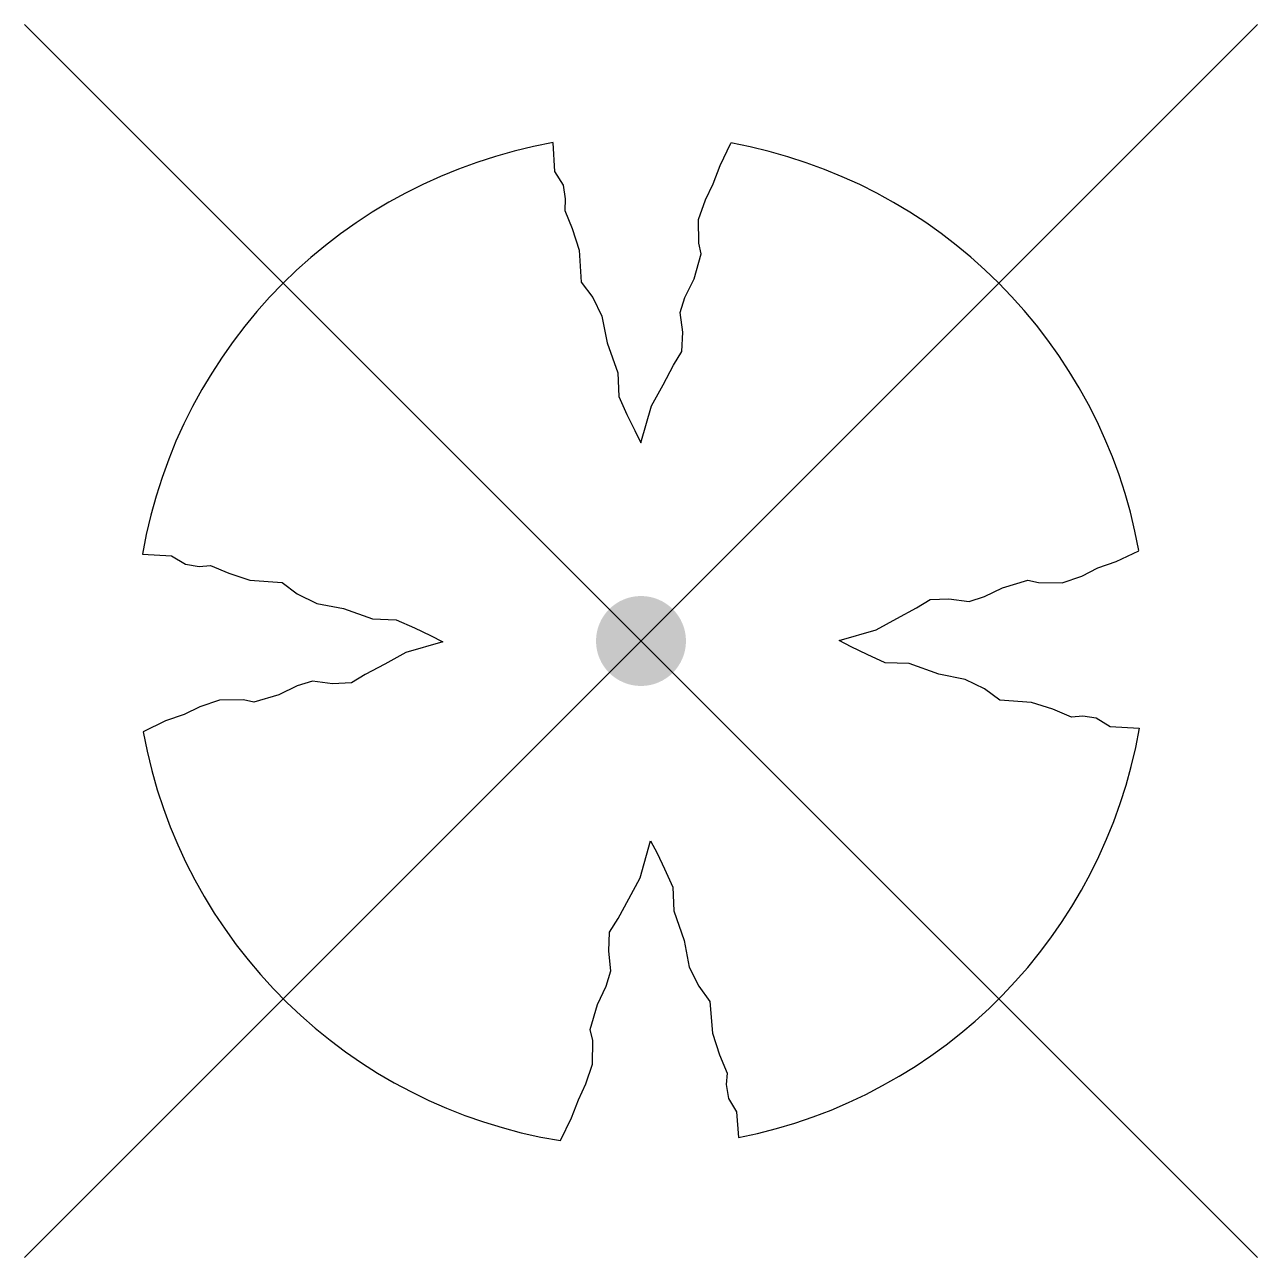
# Model space of a CAD drawing. Header units: metres. Extents: x -2.06 to 2.05, y -2.05 to 2.06.
import ezdxf

# ---------------------------------------------------------------- set-up
doc = ezdxf.new("R2010")
doc.units = ezdxf.units.M

msp = doc.modelspace()

# ---------------------------------------------------------------- hatches: boundary and pattern name
at = {"ltscale": 0.001}
h = msp.add_hatch(color=256, dxfattribs=at)
edge = h.paths.add_edge_path()
edge.add_arc((-0.002, 0.0034), 0.15, 0, 360)

# ---------------------------------------------------------------- linework, layer by layer
for p, q in [((-2.0573, -2.052), (2.0534, 2.0587)), ((2.0534, -2.052), (-2.0573, 2.0587))]:
    msp.add_line(p, q)
at = {"ltscale": 0.00075}
for p, q in [((-0.3098, -0.3045), (0.3059, 0.3112)), ((0.3059, -0.3045), (-0.3098, 0.3112))]:
    msp.add_line(p, q, dxfattribs=at)
at = {"flags": 128}
for points in [[(-0.2956, 1.6651), (-0.29, 1.5689), (-0.2613, 1.5233), (-0.2546, 1.4778), (-0.2562, 1.439), (-0.2315, 1.3788), (-0.2084, 1.3068), (-0.2011, 1.2005), (-0.1629, 1.1493), (-0.1325, 1.0863), (-0.1151, 0.9974), (-0.0791, 0.8978), (-0.0762, 0.8191), (-0.0487, 0.7583), (-0.0228, 0.7049), (-0.0031, 0.6644), (0.0334, 0.7881), (0.0717, 0.8573), (0.1066, 0.9237), (0.1341, 0.9693), (0.1375, 1.0328), (0.1291, 1.0986), (0.1443, 1.1493), (0.1752, 1.2106), (0.1983, 1.295), (0.1904, 1.3298), (0.1898, 1.4091), (0.2134, 1.475), (0.2388, 1.5278), (0.2618, 1.5886), (0.2973, 1.664)], [(-1.6647, 0.2926), (-1.5674, 0.287), (-1.5207, 0.2594), (-1.4757, 0.2521), (-1.4375, 0.2555), (-1.3767, 0.2296), (-1.3059, 0.2065), (-1.199, 0.1986), (-1.1489, 0.161), (-1.0831, 0.1283), (-0.9942, 0.1115), (-0.8969, 0.0771), (-0.8182, 0.0743), (-0.7569, 0.0468), (-0.704, 0.0215), (-0.6629, 0.0006), (-0.7867, -0.0354), (-0.8564, -0.0736), (-0.9222, -0.1085), (-0.9678, -0.1366), (-1.0308, -0.1389), (-1.0972, -0.131), (-1.1489, -0.1462), (-1.2097, -0.1765), (-1.2929, -0.2002), (-1.3278, -0.1929), (-1.4077, -0.1934), (-1.4729, -0.2165), (-1.5258, -0.2412), (-1.5871, -0.2632), (-1.6625, -0.2997)], [(1.6596, -0.2879), (1.5623, -0.2823), (1.5162, -0.2542), (1.4718, -0.2469), (1.4335, -0.2502), (1.3711, -0.2244), (1.3002, -0.2013), (1.1944, -0.1934), (1.1433, -0.1563), (1.0791, -0.1248), (0.9908, -0.1068), (0.8924, -0.0719), (0.8125, -0.0691), (0.7523, -0.0421), (0.6989, -0.0157), (0.6584, 0.0046), (0.7821, 0.0406), (0.8513, 0.0783), (0.9171, 0.1137), (0.9621, 0.1418), (1.0251, 0.1441), (1.0926, 0.1356), (1.1433, 0.1514), (1.204, 0.1812), (1.2884, 0.206), (1.3233, 0.1981), (1.402, 0.1975), (1.4684, 0.22), (1.5213, 0.247), (1.5826, 0.269), (1.6585, 0.3044)], [(-0.2703, -1.6627), (-0.2337, -1.5867), (-0.2107, -1.5265), (-0.1865, -1.4737), (-0.1634, -1.4073), (-0.1629, -1.3285), (-0.1713, -1.2925), (-0.1471, -1.2087), (-0.1179, -1.1474), (-0.1021, -1.0968), (-0.1094, -1.0304), (-0.1066, -0.968), (-0.0785, -0.9224), (-0.0431, -0.8566), (-0.0048, -0.7869), (0.0301, -0.6625), (0.0514, -0.7036), (0.0762, -0.7565), (0.1038, -0.8178), (0.1071, -0.896), (0.142, -0.995), (0.1589, -1.0844), (0.1904, -1.1474), (0.2281, -1.1986), (0.2365, -1.3049), (0.2596, -1.3764), (0.2849, -1.4377), (0.2815, -1.4754), (0.2894, -1.522), (0.3169, -1.5665), (0.3231, -1.6525)]]:
    msp.add_lwpolyline(points, dxfattribs=at)
for start, end in [(100.0002, 170.1098), (10.2999, 79.792), (190.3241, 260.8433), (281.0946, 350.0621)]:
    msp.add_arc((-0.002, 0.0034), 1.6875, start, end)

doc.saveas('drawing.dxf')
